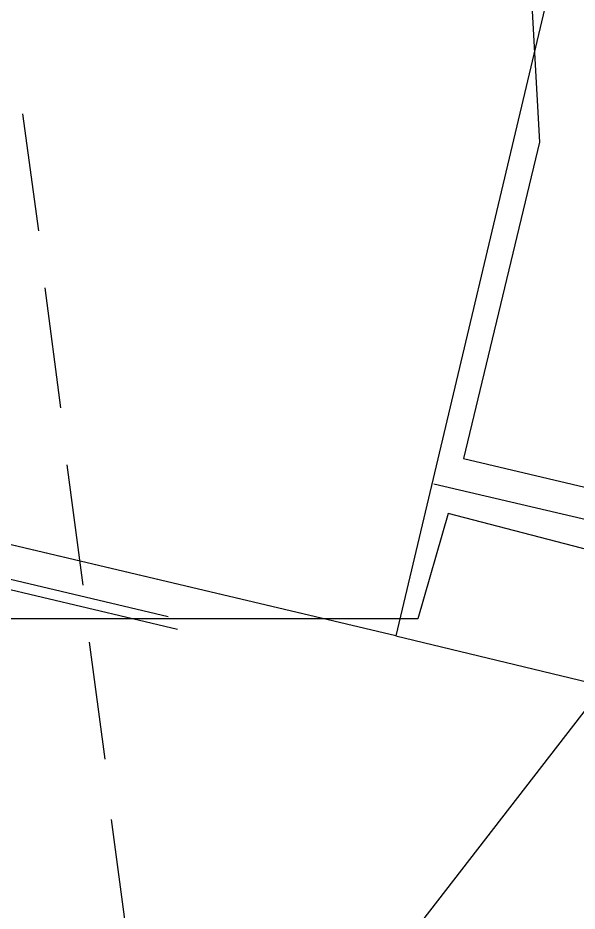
# Model space of a CAD drawing. Header units: feet. Extents: x -84 to 198, y -22 to 181.
# Drawn here: x 133.673 to 136.031, y 104.938 to 108.702 of the extents above; entities that cross this region are included whole.
import ezdxf

# ---------------------------------------------------------------- set-up
doc = ezdxf.new("R2010")
doc.units = ezdxf.units.FT
for name, color, linetype in [('A-AREA-COMUN', 252, 'CONTINUOUS'), ('A-AREA-UNIDAD', 30, 'CONTINUOUS'), ('A-LINEA', 7, 'CONTINUOUS'), ('A-MURO-CONCRETO', 8, 'CONTINUOUS')]:
    doc.layers.add(name, color=color, linetype=linetype)

msp = doc.modelspace()

# ---------------------------------------------------------------- linework, layer by layer
at = {"layer": 'A-AREA-COMUN'}
msp.add_lwpolyline([(132.928, 81.0133), (136.4, 85.7244), (138.88, 88.16), (138.96, 88.8), (139.68, 89.7244), (140.24, 89.8844), (141.92, 92.5333), (143.2, 95.1289), (144.16, 97.7244), (145.952, 104.5689), (147.168, 110.9333), (147.712, 116.0178), (146.912, 109.8489), (146, 105.3689), (144.72, 105.3689), (138.64, 106.7733), (138.48, 106.5244), (137.792, 106.5244), (137.76, 106.2933), (136.72, 106.2933), (135.488, 106.6133), (135.36, 106.1689), (133.568, 106.1689)], dxfattribs=at)
at = {"layer": 'A-AREA-UNIDAD'}
msp.add_lwpolyline([(122.88, 112.4089), (135.808, 109.3333), (135.872, 108.1778), (135.552, 106.8444), (137.36, 106.4178), (137.408, 107.0933), (138.16, 107.0933), (137.888, 115.6089), (137.088, 126.2044), (136.16, 134.0622), (134.688, 143.2533), (134.048, 143.2889), (134, 143.5378), (130.912, 144.9422)], dxfattribs=at)
at = {"layer": 'A-LINEA'}
for p, q in [((134.3067, 106.1778), (118.4, 109.9378)), ((134.3467, 106.1244), (118.44, 109.8844)), ((124.6928, 91.1125), (138.3191, 108.6919)), ((124.6928, 91.1125), (138.3191, 108.6919)), ((133.6933, 108.2978), (133.76, 107.8044)), ((133.7867, 107.5644), (133.8533, 107.0578)), ((133.88, 106.8178), (133.9467, 106.3111)), ((135.4267, 106.7378), (137.5333, 106.2444)), ((135.4267, 106.7378), (137.5333, 106.2444)), ((133.9733, 106.0711), (134.04, 105.5778)), ((135.2667, 106.0978), (137.48, 105.5644)), ((135.2667, 106.0978), (137.48, 105.5644)), ((134.0667, 105.3244), (134.1333, 104.8311))]:
    msp.add_line(p, q, dxfattribs=at)
msp.add_lwpolyline([(121.4533, 109.3644), (122.1467, 112.2844), (135.96, 109.0178), (135.2667, 106.0978), (121.4533, 109.3644)], dxfattribs=at)
msp.add_lwpolyline([(121.4533, 109.3644), (122.1467, 112.2844), (135.96, 109.0178), (135.2667, 106.0978), (121.4533, 109.3644)], dxfattribs=at)
at = {"layer": 'A-MURO-CONCRETO'}
msp.add_lwpolyline([(122.92, 109.0178), (135.96, 109.0178), (135.2667, 106.0978), (122.92, 109.0178), (122.92, 109.0178)], dxfattribs=at)
msp.add_lwpolyline([(122.92, 109.0178), (135.96, 109.0178), (135.2667, 106.0978), (122.92, 109.0178), (122.92, 109.0178)], dxfattribs=at)

doc.saveas('drawing.dxf')
